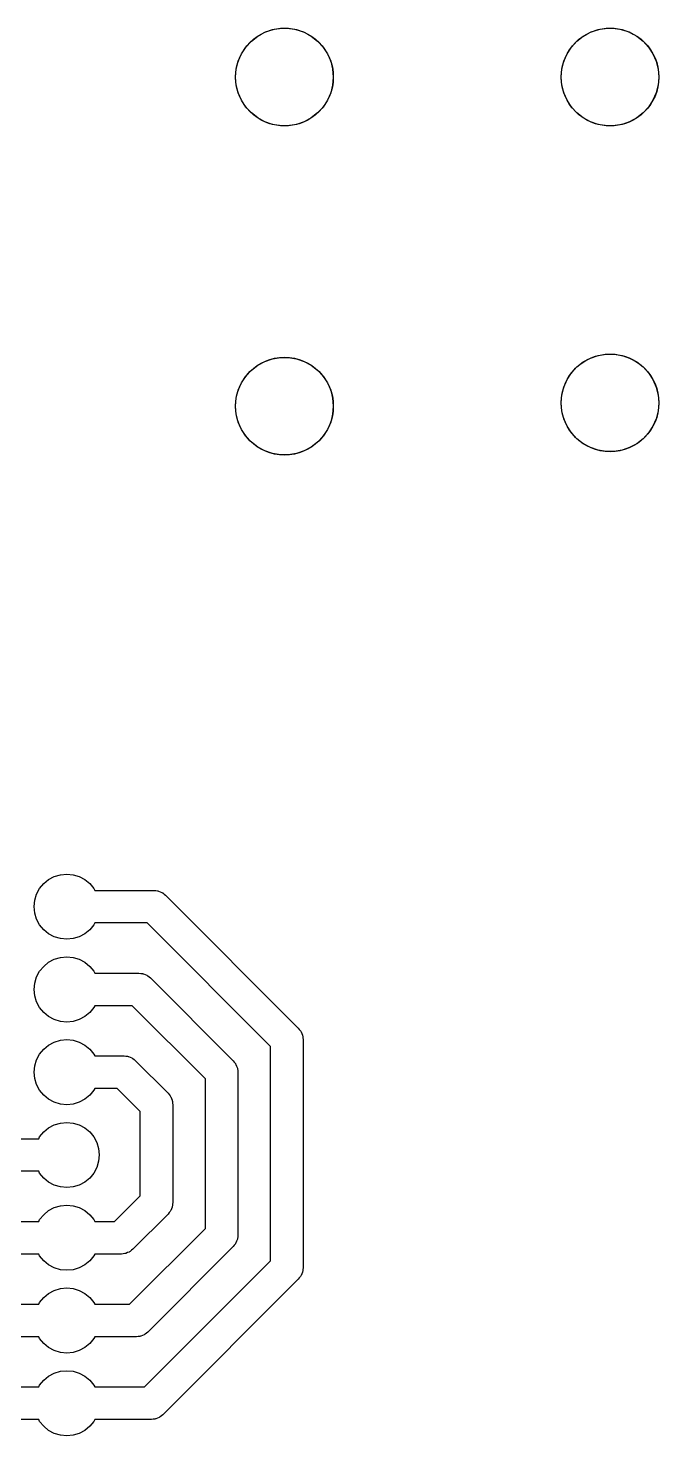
# Model space of a CAD drawing. Extents: x 62 to 248, y -138 to -62.
# Drawn here: x 229.12 to 248.5, y -106.7 to -63.5 of the extents above; entities that cross this region are included whole.
import ezdxf

# ---------------------------------------------------------------- set-up
doc = ezdxf.new("R2010")
doc.units = 0
doc.layers.add('BLACK', color=7, linetype='CONTINUOUS')

msp = doc.modelspace()

# ---------------------------------------------------------------- linework, layer by layer
at = {"layer": 'BLACK', "linetype": 'CONTINUOUS'}
for p, q in [((235.816289, -64.078681), (235.984078, -63.896414)), ((235.984078, -63.896414), (236.179578, -63.74425)), ((236.179578, -63.74425), (236.397457, -63.62634)), ((236.397457, -63.62634), (236.631772, -63.5459)), ((236.631772, -63.5459), (236.876131, -63.505123)), ((236.876131, -63.505123), (237.123869, -63.505123)), ((237.123869, -63.505123), (237.368228, -63.5459)), ((237.368228, -63.5459), (237.602543, -63.62634)), ((237.602543, -63.62634), (237.820422, -63.74425)), ((237.820422, -63.74425), (238.015922, -63.896414)), ((238.015922, -63.896414), (238.183711, -64.078681)), ((245.816289, -64.078681), (245.984078, -63.896414)), ((245.984078, -63.896414), (246.179578, -63.74425)), ((246.179578, -63.74425), (246.397457, -63.62634)), ((246.397457, -63.62634), (246.631772, -63.5459)), ((246.631772, -63.5459), (246.876131, -63.505123)), ((246.876131, -63.505123), (247.123869, -63.505123)), ((247.123869, -63.505123), (247.368228, -63.5459)), ((247.368228, -63.5459), (247.602543, -63.62634)), ((247.602543, -63.62634), (247.820422, -63.74425)), ((247.820422, -63.74425), (248.015922, -63.896414)), ((248.015922, -63.896414), (248.183711, -64.078681)), ((235.581274, -64.512951), (235.680789, -64.286079)), ((235.680789, -64.286079), (235.816289, -64.078681)), ((238.183711, -64.078681), (238.319211, -64.286079)), ((238.319211, -64.286079), (238.418726, -64.512951)), ((245.581274, -64.512951), (245.680789, -64.286079)), ((245.680789, -64.286079), (245.816289, -64.078681)), ((248.183711, -64.078681), (248.319211, -64.286079)), ((248.319211, -64.286079), (248.418726, -64.512951)), ((235.5, -65), (235.520458, -64.753108)), ((235.520458, -64.753108), (235.581274, -64.512951)), ((238.418726, -64.512951), (238.479542, -64.753108)), ((238.479542, -64.753108), (238.5, -65)), ((245.5, -65), (245.520458, -64.753108)), ((245.520458, -64.753108), (245.581274, -64.512951)), ((248.418726, -64.512951), (248.479542, -64.753108)), ((248.479542, -64.753108), (248.5, -65)), ((235.520458, -65.246892), (235.5, -65)), ((238.5, -65), (238.479542, -65.246892)), ((245.520458, -65.246892), (245.5, -65)), ((248.5, -65), (248.479542, -65.246892)), ((235.581274, -65.487049), (235.520458, -65.246892)), ((235.680789, -65.713921), (235.581274, -65.487049)), ((238.418726, -65.487049), (238.319211, -65.713921)), ((238.479542, -65.246892), (238.418726, -65.487049)), ((245.581274, -65.487049), (245.520458, -65.246892)), ((245.680789, -65.713921), (245.581274, -65.487049)), ((248.418726, -65.487049), (248.319211, -65.713921)), ((248.479542, -65.246892), (248.418726, -65.487049)), ((235.816289, -65.921319), (235.680789, -65.713921)), ((235.984078, -66.103586), (235.816289, -65.921319)), ((238.183711, -65.921319), (238.015922, -66.103586)), ((238.319211, -65.713921), (238.183711, -65.921319)), ((245.816289, -65.921319), (245.680789, -65.713921)), ((245.984078, -66.103586), (245.816289, -65.921319)), ((248.183711, -65.921319), (248.015922, -66.103586)), ((248.319211, -65.713921), (248.183711, -65.921319)), ((236.179578, -66.25575), (235.984078, -66.103586)), ((236.397457, -66.37366), (236.179578, -66.25575)), ((236.631772, -66.4541), (236.397457, -66.37366)), ((236.876131, -66.494877), (236.631772, -66.4541)), ((237.123869, -66.494877), (236.876131, -66.494877)), ((237.368228, -66.4541), (237.123869, -66.494877)), ((237.602543, -66.37366), (237.368228, -66.4541)), ((237.820422, -66.25575), (237.602543, -66.37366)), ((238.015922, -66.103586), (237.820422, -66.25575)), ((246.179578, -66.25575), (245.984078, -66.103586)), ((246.397457, -66.37366), (246.179578, -66.25575)), ((246.631772, -66.4541), (246.397457, -66.37366)), ((246.876131, -66.494877), (246.631772, -66.4541)), ((247.123869, -66.494877), (246.876131, -66.494877)), ((247.368228, -66.4541), (247.123869, -66.494877)), ((247.602543, -66.37366), (247.368228, -66.4541)), ((247.820422, -66.25575), (247.602543, -66.37366)), ((248.015922, -66.103586), (247.820422, -66.25575)), ((235.984078, -73.996414), (236.179578, -73.84425)), ((236.179578, -73.84425), (236.397457, -73.72634)), ((236.397457, -73.72634), (236.631772, -73.6459)), ((236.631772, -73.6459), (236.876131, -73.605123)), ((236.876131, -73.605123), (237.123869, -73.605123)), ((237.123869, -73.605123), (237.368228, -73.6459)), ((237.368228, -73.6459), (237.602543, -73.72634)), ((237.602543, -73.72634), (237.820422, -73.84425)), ((237.820422, -73.84425), (238.015922, -73.996414)), ((245.984078, -73.896414), (246.179578, -73.74425)), ((246.179578, -73.74425), (246.397457, -73.62634)), ((246.397457, -73.62634), (246.631772, -73.5459)), ((246.631772, -73.5459), (246.876131, -73.505123)), ((246.876131, -73.505123), (247.123869, -73.505123)), ((247.123869, -73.505123), (247.368228, -73.5459)), ((247.368228, -73.5459), (247.602543, -73.62634)), ((247.602543, -73.62634), (247.820422, -73.74425)), ((247.820422, -73.74425), (248.015922, -73.896414)), ((235.680789, -74.386079), (235.816289, -74.178681)), ((235.816289, -74.178681), (235.984078, -73.996414)), ((238.015922, -73.996414), (238.183711, -74.178681)), ((238.183711, -74.178681), (238.319211, -74.386079)), ((245.581274, -74.512951), (245.680789, -74.286079)), ((245.680789, -74.286079), (245.816289, -74.078681)), ((245.816289, -74.078681), (245.984078, -73.896414)), ((248.015922, -73.896414), (248.183711, -74.078681)), ((248.183711, -74.078681), (248.319211, -74.286079)), ((248.319211, -74.286079), (248.418726, -74.512951)), ((235.520458, -74.853108), (235.581274, -74.612951)), ((235.581274, -74.612951), (235.680789, -74.386079)), ((238.319211, -74.386079), (238.418726, -74.612951)), ((238.418726, -74.612951), (238.479542, -74.853108)), ((245.520458, -74.753108), (245.581274, -74.512951)), ((248.418726, -74.512951), (248.479542, -74.753108)), ((235.5, -75.1), (235.520458, -74.853108)), ((235.520458, -75.346892), (235.5, -75.1)), ((238.479542, -74.853108), (238.5, -75.1)), ((238.5, -75.1), (238.479542, -75.346892)), ((245.5, -75), (245.520458, -74.753108)), ((245.520458, -75.246892), (245.5, -75)), ((248.479542, -74.753108), (248.5, -75)), ((248.5, -75), (248.479542, -75.246892)), ((235.581274, -75.587049), (235.520458, -75.346892)), ((235.680789, -75.813921), (235.581274, -75.587049)), ((238.418726, -75.587049), (238.319211, -75.813921)), ((238.479542, -75.346892), (238.418726, -75.587049)), ((245.581274, -75.487049), (245.520458, -75.246892)), ((245.680789, -75.713921), (245.581274, -75.487049)), ((248.418726, -75.487049), (248.319211, -75.713921)), ((248.479542, -75.246892), (248.418726, -75.487049)), ((235.816289, -76.021319), (235.680789, -75.813921)), ((235.984078, -76.203586), (235.816289, -76.021319)), ((238.183711, -76.021319), (238.015922, -76.203586)), ((238.319211, -75.813921), (238.183711, -76.021319)), ((245.816289, -75.921319), (245.680789, -75.713921)), ((245.984078, -76.103586), (245.816289, -75.921319)), ((248.183711, -75.921319), (248.015922, -76.103586)), ((248.319211, -75.713921), (248.183711, -75.921319)), ((236.179578, -76.35575), (235.984078, -76.203586)), ((236.397457, -76.47366), (236.179578, -76.35575)), ((237.820422, -76.35575), (237.602543, -76.47366)), ((238.015922, -76.203586), (237.820422, -76.35575)), ((246.179578, -76.25575), (245.984078, -76.103586)), ((246.397457, -76.37366), (246.179578, -76.25575)), ((246.631772, -76.4541), (246.397457, -76.37366)), ((246.876131, -76.494877), (246.631772, -76.4541)), ((247.368228, -76.4541), (247.123869, -76.494877)), ((247.602543, -76.37366), (247.368228, -76.4541)), ((247.820422, -76.25575), (247.602543, -76.37366)), ((248.015922, -76.103586), (247.820422, -76.25575)), ((236.631772, -76.5541), (236.397457, -76.47366)), ((236.876131, -76.594877), (236.631772, -76.5541)), ((237.123869, -76.594877), (236.876131, -76.594877)), ((237.368228, -76.5541), (237.123869, -76.594877)), ((237.602543, -76.47366), (237.368228, -76.5541)), ((247.123869, -76.494877), (246.876131, -76.494877)), ((229.47853, -89.90443), (229.602893, -89.752893)), ((229.602893, -89.752893), (229.75443, -89.62853)), ((229.75443, -89.62853), (229.927317, -89.53612)), ((229.927317, -89.53612), (230.11491, -89.479215)), ((230.11491, -89.479215), (230.31, -89.46)), ((230.31, -89.46), (230.50509, -89.479215)), ((230.50509, -89.479215), (230.692683, -89.53612)), ((230.692683, -89.53612), (230.86557, -89.62853)), ((230.86557, -89.62853), (231.017107, -89.752893)), ((231.017107, -89.752893), (231.14147, -89.90443)), ((229.31, -90.46), (229.329215, -90.26491)), ((229.329215, -90.26491), (229.38612, -90.077317)), ((229.38612, -90.077317), (229.47853, -89.90443)), ((231.14147, -89.90443), (231.171173, -89.96)), ((231.171173, -89.96), (232.99, -89.96)), ((232.99, -89.96), (233.042938, -89.967611)), ((233.042938, -89.967611), (233.096283, -89.971427)), ((233.096283, -89.971427), (233.1131, -89.977699)), ((233.1131, -89.977699), (233.130866, -89.980254)), ((233.130866, -89.980254), (233.179516, -90.002471)), ((233.179516, -90.002471), (233.229624, -90.021161)), ((233.229624, -90.021161), (233.24399, -90.031915)), ((233.24399, -90.031915), (233.26032, -90.039373)), ((233.26032, -90.039373), (233.300744, -90.0744)), ((233.300744, -90.0744), (233.343553, -90.106447)), ((233.343553, -90.106447), (237.423553, -94.186446)), ((229.329215, -90.65509), (229.31, -90.46)), ((229.38612, -90.842683), (229.329215, -90.65509)), ((229.47853, -91.01557), (229.38612, -90.842683)), ((229.602893, -91.167107), (229.47853, -91.01557)), ((231.14147, -91.01557), (231.017107, -91.167107)), ((231.171173, -90.96), (231.14147, -91.01557)), ((232.782894, -90.96), (231.171173, -90.96)), ((236.57, -94.747106), (232.782894, -90.96)), ((229.75443, -91.29147), (229.602893, -91.167107)), ((229.927317, -91.38388), (229.75443, -91.29147)), ((230.11491, -91.440785), (229.927317, -91.38388)), ((230.31, -91.46), (230.11491, -91.440785)), ((230.50509, -91.440785), (230.31, -91.46)), ((230.692683, -91.38388), (230.50509, -91.440785)), ((230.86557, -91.29147), (230.692683, -91.38388)), ((231.017107, -91.167107), (230.86557, -91.29147)), ((230.11491, -92.019215), (230.31, -92)), ((230.31, -92), (230.50509, -92.019215)), ((229.38612, -92.617317), (229.47853, -92.44443)), ((229.47853, -92.44443), (229.602893, -92.292893)), ((229.602893, -92.292893), (229.75443, -92.16853)), ((229.75443, -92.16853), (229.927317, -92.07612)), ((229.927317, -92.07612), (230.11491, -92.019215)), ((230.50509, -92.019215), (230.692683, -92.07612)), ((230.692683, -92.07612), (230.86557, -92.16853)), ((230.86557, -92.16853), (231.017107, -92.292893)), ((231.017107, -92.292893), (231.14147, -92.44443)), ((231.14147, -92.44443), (231.171173, -92.5)), ((229.31, -93), (229.329215, -92.80491)), ((229.329215, -92.80491), (229.38612, -92.617317)), ((231.171173, -92.5), (232.53, -92.5)), ((232.53, -92.5), (232.582938, -92.507611)), ((232.582938, -92.507611), (232.636283, -92.511427)), ((232.636283, -92.511427), (232.6531, -92.517699)), ((232.6531, -92.517699), (232.670866, -92.520254)), ((232.670866, -92.520254), (232.719516, -92.542471)), ((232.719516, -92.542471), (232.769624, -92.561161)), ((232.769624, -92.561161), (232.78399, -92.571915)), ((232.78399, -92.571915), (232.80032, -92.579373)), ((232.80032, -92.579373), (232.840744, -92.6144)), ((232.840744, -92.6144), (232.883553, -92.646447)), ((232.883553, -92.646447), (235.423553, -95.186446)), ((229.329215, -93.19509), (229.31, -93)), ((229.38612, -93.382683), (229.329215, -93.19509)), ((229.47853, -93.55557), (229.38612, -93.382683)), ((229.602893, -93.707107), (229.47853, -93.55557)), ((229.75443, -93.83147), (229.602893, -93.707107)), ((231.017107, -93.707107), (230.86557, -93.83147)), ((231.14147, -93.55557), (231.017107, -93.707107)), ((231.171173, -93.5), (231.14147, -93.55557)), ((232.322894, -93.5), (231.171173, -93.5)), ((234.57, -95.747106), (232.322894, -93.5)), ((229.927317, -93.92388), (229.75443, -93.83147)), ((230.11491, -93.980785), (229.927317, -93.92388)), ((230.31, -94), (230.11491, -93.980785)), ((230.50509, -93.980785), (230.31, -94)), ((230.692683, -93.92388), (230.50509, -93.980785)), ((230.86557, -93.83147), (230.692683, -93.92388)), ((229.927317, -94.61612), (230.11491, -94.559215)), ((230.11491, -94.559215), (230.31, -94.54)), ((230.31, -94.54), (230.50509, -94.559215)), ((230.50509, -94.559215), (230.692683, -94.61612)), ((237.423553, -94.186446), (237.455604, -94.229262)), ((237.455604, -94.229262), (237.490627, -94.26968)), ((237.490627, -94.26968), (237.498083, -94.286006)), ((237.498083, -94.286006), (237.508839, -94.300375)), ((237.508839, -94.300375), (237.527529, -94.350485)), ((237.527529, -94.350485), (237.549746, -94.399134)), ((237.549746, -94.399134), (237.5523, -94.416899)), ((237.5523, -94.416899), (237.558573, -94.433717)), ((237.558573, -94.433717), (237.562388, -94.487061)), ((237.562388, -94.487061), (237.57, -94.54)), ((237.57, -94.54), (237.57, -101.54)), ((229.38612, -95.157317), (229.47853, -94.98443)), ((229.47853, -94.98443), (229.602893, -94.832893)), ((229.602893, -94.832893), (229.75443, -94.70853)), ((229.75443, -94.70853), (229.927317, -94.61612)), ((230.692683, -94.61612), (230.86557, -94.70853)), ((230.86557, -94.70853), (231.017107, -94.832893)), ((231.017107, -94.832893), (231.14147, -94.98443)), ((231.14147, -94.98443), (231.171173, -95.04)), ((236.57, -101.332893), (236.57, -94.747106)), ((229.31, -95.54), (229.329215, -95.34491)), ((229.329215, -95.34491), (229.38612, -95.157317)), ((231.171173, -95.04), (232.07, -95.04)), ((232.07, -95.04), (232.122938, -95.047611)), ((232.122938, -95.047611), (232.176283, -95.051427)), ((232.176283, -95.051427), (232.1931, -95.057699)), ((232.1931, -95.057699), (232.210866, -95.060254)), ((232.210866, -95.060254), (232.259516, -95.082471)), ((232.259516, -95.082471), (232.309624, -95.101161)), ((232.309624, -95.101161), (232.32399, -95.111915)), ((232.32399, -95.111915), (232.34032, -95.119373)), ((232.34032, -95.119373), (232.380744, -95.1544)), ((232.380744, -95.1544), (232.423553, -95.186447)), ((232.423553, -95.186447), (233.423554, -96.186447)), ((235.423553, -95.186446), (235.455604, -95.229262)), ((235.455604, -95.229262), (235.490627, -95.26968)), ((235.490627, -95.26968), (235.498083, -95.286006)), ((235.498083, -95.286006), (235.508839, -95.300375)), ((235.508839, -95.300375), (235.527529, -95.350485)), ((235.527529, -95.350485), (235.549746, -95.399134)), ((235.549746, -95.399134), (235.5523, -95.416899)), ((235.5523, -95.416899), (235.558573, -95.433717)), ((235.558573, -95.433717), (235.562388, -95.487061)), ((229.329215, -95.73509), (229.31, -95.54)), ((229.38612, -95.922683), (229.329215, -95.73509)), ((234.57, -100.332893), (234.57, -95.747106)), ((235.562388, -95.487061), (235.57, -95.54)), ((235.57, -95.54), (235.57, -100.54)), ((229.47853, -96.09557), (229.38612, -95.922683)), ((229.602893, -96.247107), (229.47853, -96.09557)), ((229.75443, -96.37147), (229.602893, -96.247107)), ((231.017107, -96.247107), (230.86557, -96.37147)), ((231.14147, -96.09557), (231.017107, -96.247107)), ((231.171173, -96.04), (231.14147, -96.09557)), ((231.862894, -96.04), (231.171173, -96.04)), ((232.57, -96.747106), (231.862894, -96.04)), ((233.423554, -96.186447), (233.455603, -96.229261)), ((233.455603, -96.229261), (233.490627, -96.26968)), ((233.490627, -96.26968), (233.498084, -96.286008)), ((233.498084, -96.286008), (233.508839, -96.300376)), ((233.508839, -96.300376), (233.52753, -96.350487)), ((229.927317, -96.46388), (229.75443, -96.37147)), ((230.11491, -96.520785), (229.927317, -96.46388)), ((230.31, -96.54), (230.11491, -96.520785)), ((230.50509, -96.520785), (230.31, -96.54)), ((230.692683, -96.46388), (230.50509, -96.520785)), ((230.86557, -96.37147), (230.692683, -96.46388)), ((232.57, -99.332893), (232.57, -96.747106)), ((233.52753, -96.350487), (233.549746, -96.399134)), ((233.549746, -96.399134), (233.552299, -96.416895)), ((233.552299, -96.416895), (233.558574, -96.433717)), ((233.558574, -96.433717), (233.562389, -96.48707)), ((233.562389, -96.48707), (233.57, -96.54)), ((233.57, -96.54), (233.57, -99.54)), ((229.75443, -97.24853), (229.927317, -97.15612)), ((229.927317, -97.15612), (230.11491, -97.099215)), ((230.11491, -97.099215), (230.31, -97.08)), ((230.31, -97.08), (230.50509, -97.099215)), ((230.50509, -97.099215), (230.692683, -97.15612)), ((230.692683, -97.15612), (230.86557, -97.24853)), ((225.72, -97.58), (229.448827, -97.58)), ((229.448827, -97.58), (229.47853, -97.52443)), ((229.47853, -97.52443), (229.602893, -97.372893)), ((229.602893, -97.372893), (229.75443, -97.24853)), ((230.86557, -97.24853), (231.017107, -97.372893)), ((231.017107, -97.372893), (231.14147, -97.52443)), ((231.14147, -97.52443), (231.23388, -97.697317)), ((231.23388, -97.697317), (231.290785, -97.88491)), ((231.290785, -97.88491), (231.31, -98.08)), ((231.23388, -98.462683), (231.14147, -98.63557)), ((231.290785, -98.27509), (231.23388, -98.462683)), ((231.31, -98.08), (231.290785, -98.27509)), ((229.448827, -98.58), (225.927107, -98.58)), ((229.47853, -98.63557), (229.448827, -98.58)), ((229.602893, -98.787107), (229.47853, -98.63557)), ((229.75443, -98.91147), (229.602893, -98.787107)), ((229.927317, -99.00388), (229.75443, -98.91147)), ((230.86557, -98.91147), (230.692683, -99.00388)), ((231.017107, -98.787107), (230.86557, -98.91147)), ((231.14147, -98.63557), (231.017107, -98.787107)), ((230.11491, -99.060785), (229.927317, -99.00388)), ((230.31, -99.08), (230.11491, -99.060785)), ((230.50509, -99.060785), (230.31, -99.08)), ((230.692683, -99.00388), (230.50509, -99.060785)), ((231.782894, -100.12), (232.57, -99.332893)), ((229.602893, -99.912893), (229.75443, -99.78853)), ((229.75443, -99.78853), (229.927317, -99.69612)), ((229.927317, -99.69612), (230.11491, -99.639215)), ((230.11491, -99.639215), (230.31, -99.62)), ((230.31, -99.62), (230.50509, -99.639215)), ((230.50509, -99.639215), (230.692683, -99.69612)), ((230.692683, -99.69612), (230.86557, -99.78853)), ((230.86557, -99.78853), (231.017107, -99.912893)), ((233.508839, -99.779624), (233.498084, -99.793991)), ((233.52753, -99.729512), (233.508839, -99.779624)), ((233.549746, -99.680866), (233.52753, -99.729512)), ((233.552299, -99.663104), (233.549746, -99.680866)), ((233.558574, -99.646283), (233.552299, -99.663104)), ((233.562389, -99.592929), (233.558574, -99.646283)), ((233.57, -99.54), (233.562389, -99.592929)), ((226.18, -100.12), (229.448827, -100.12)), ((229.448827, -100.12), (229.47853, -100.06443)), ((229.47853, -100.06443), (229.602893, -99.912893)), ((231.017107, -99.912893), (231.14147, -100.06443)), ((231.14147, -100.06443), (231.171173, -100.12)), ((231.171173, -100.12), (231.782894, -100.12)), ((233.423554, -99.893553), (232.343553, -100.973553)), ((233.455603, -99.850738), (233.423554, -99.893553)), ((233.490627, -99.81032), (233.455603, -99.850738)), ((233.498084, -99.793991), (233.490627, -99.81032)), ((232.242894, -102.66), (234.57, -100.332893)), ((235.558574, -100.646283), (235.552299, -100.663104)), ((235.562389, -100.592929), (235.558574, -100.646283)), ((235.57, -100.54), (235.562389, -100.592929)), ((232.179516, -101.077528), (232.130866, -101.099746)), ((232.229624, -101.058839), (232.179516, -101.077528)), ((232.24399, -101.048084), (232.229624, -101.058839)), ((232.26032, -101.040627), (232.24399, -101.048084)), ((232.300744, -101.005599), (232.26032, -101.040627)), ((232.343553, -100.973553), (232.300744, -101.005599)), ((235.423554, -100.893553), (232.803553, -103.513553)), ((235.455603, -100.850738), (235.423554, -100.893553)), ((235.490627, -100.81032), (235.455603, -100.850738)), ((235.498084, -100.793991), (235.490627, -100.81032)), ((235.508839, -100.779624), (235.498084, -100.793991)), ((235.52753, -100.729512), (235.508839, -100.779624)), ((235.549746, -100.680866), (235.52753, -100.729512)), ((235.552299, -100.663104), (235.549746, -100.680866)), ((229.448827, -101.12), (226.387107, -101.12)), ((229.47853, -101.17557), (229.448827, -101.12)), ((229.602893, -101.327107), (229.47853, -101.17557)), ((229.75443, -101.45147), (229.602893, -101.327107)), ((229.927317, -101.54388), (229.75443, -101.45147)), ((230.86557, -101.45147), (230.692683, -101.54388)), ((231.017107, -101.327107), (230.86557, -101.45147)), ((231.14147, -101.17557), (231.017107, -101.327107)), ((231.171173, -101.12), (231.14147, -101.17557)), ((231.99, -101.12), (231.171173, -101.12)), ((232.042938, -101.112388), (231.99, -101.12)), ((232.096283, -101.108573), (232.042938, -101.112388)), ((232.1131, -101.1023), (232.096283, -101.108573)), ((232.130866, -101.099746), (232.1131, -101.1023)), ((232.702894, -105.2), (236.57, -101.332893)), ((230.11491, -101.600785), (229.927317, -101.54388)), ((230.31, -101.62), (230.11491, -101.600785)), ((230.50509, -101.600785), (230.31, -101.62)), ((230.692683, -101.54388), (230.50509, -101.600785)), ((237.423553, -101.893554), (233.263553, -106.053553)), ((237.455604, -101.850737), (237.423553, -101.893554)), ((237.490627, -101.81032), (237.455604, -101.850737)), ((237.498083, -101.793993), (237.490627, -101.81032)), ((237.508839, -101.779625), (237.498083, -101.793993)), ((237.527529, -101.729514), (237.508839, -101.779625)), ((237.549746, -101.680866), (237.527529, -101.729514)), ((237.5523, -101.6631), (237.549746, -101.680866)), ((237.558573, -101.646283), (237.5523, -101.6631)), ((237.562388, -101.592938), (237.558573, -101.646283)), ((237.57, -101.54), (237.562388, -101.592938)), ((229.602893, -102.452893), (229.75443, -102.32853)), ((229.75443, -102.32853), (229.927317, -102.23612)), ((229.927317, -102.23612), (230.11491, -102.179215)), ((230.11491, -102.179215), (230.31, -102.16)), ((230.31, -102.16), (230.50509, -102.179215)), ((230.50509, -102.179215), (230.692683, -102.23612)), ((230.692683, -102.23612), (230.86557, -102.32853)), ((230.86557, -102.32853), (231.017107, -102.452893)), ((227.04, -102.66), (229.448827, -102.66)), ((229.448827, -102.66), (229.47853, -102.60443)), ((229.47853, -102.60443), (229.602893, -102.452893)), ((231.017107, -102.452893), (231.14147, -102.60443)), ((231.14147, -102.60443), (231.171173, -102.66)), ((231.171173, -102.66), (232.242894, -102.66)), ((229.448827, -103.66), (227.247107, -103.66)), ((229.47853, -103.71557), (229.448827, -103.66)), ((231.171173, -103.66), (231.14147, -103.71557)), ((232.45, -103.66), (231.171173, -103.66)), ((232.502938, -103.652388), (232.45, -103.66)), ((232.556283, -103.648573), (232.502938, -103.652388)), ((232.5731, -103.6423), (232.556283, -103.648573)), ((232.590866, -103.639746), (232.5731, -103.6423)), ((232.639516, -103.617528), (232.590866, -103.639746)), ((232.689624, -103.598839), (232.639516, -103.617528)), ((232.70399, -103.588084), (232.689624, -103.598839)), ((232.72032, -103.580627), (232.70399, -103.588084)), ((232.760744, -103.545599), (232.72032, -103.580627)), ((232.803553, -103.513553), (232.760744, -103.545599)), ((229.602893, -103.867107), (229.47853, -103.71557)), ((229.75443, -103.99147), (229.602893, -103.867107)), ((229.927317, -104.08388), (229.75443, -103.99147)), ((230.11491, -104.140785), (229.927317, -104.08388)), ((230.692683, -104.08388), (230.50509, -104.140785)), ((230.86557, -103.99147), (230.692683, -104.08388)), ((231.017107, -103.867107), (230.86557, -103.99147)), ((231.14147, -103.71557), (231.017107, -103.867107)), ((230.31, -104.16), (230.11491, -104.140785)), ((230.50509, -104.140785), (230.31, -104.16)), ((229.602893, -104.992893), (229.75443, -104.86853)), ((229.75443, -104.86853), (229.927317, -104.77612)), ((229.927317, -104.77612), (230.11491, -104.719215)), ((230.11491, -104.719215), (230.31, -104.7)), ((230.31, -104.7), (230.50509, -104.719215)), ((230.50509, -104.719215), (230.692683, -104.77612)), ((230.692683, -104.77612), (230.86557, -104.86853)), ((230.86557, -104.86853), (231.017107, -104.992893)), ((227.6, -105.2), (229.448827, -105.2)), ((229.448827, -105.2), (229.47853, -105.14443)), ((229.47853, -105.14443), (229.602893, -104.992893)), ((231.017107, -104.992893), (231.14147, -105.14443)), ((231.14147, -105.14443), (231.171173, -105.2)), ((231.171173, -105.2), (232.702894, -105.2)), ((229.448827, -106.2), (227.807107, -106.2)), ((229.47853, -106.25557), (229.448827, -106.2)), ((229.602893, -106.407107), (229.47853, -106.25557)), ((231.14147, -106.25557), (231.017107, -106.407107)), ((231.171173, -106.2), (231.14147, -106.25557)), ((232.91, -106.2), (231.171173, -106.2)), ((232.962938, -106.192388), (232.91, -106.2)), ((233.016283, -106.188573), (232.962938, -106.192388)), ((233.0331, -106.1823), (233.016283, -106.188573)), ((233.050866, -106.179746), (233.0331, -106.1823)), ((233.099516, -106.157528), (233.050866, -106.179746)), ((233.149624, -106.138839), (233.099516, -106.157528)), ((233.16399, -106.128084), (233.149624, -106.138839)), ((233.18032, -106.120627), (233.16399, -106.128084)), ((233.220744, -106.085599), (233.18032, -106.120627)), ((233.263553, -106.053553), (233.220744, -106.085599)), ((229.75443, -106.53147), (229.602893, -106.407107)), ((229.927317, -106.62388), (229.75443, -106.53147)), ((230.11491, -106.680785), (229.927317, -106.62388)), ((230.31, -106.7), (230.11491, -106.680785)), ((230.50509, -106.680785), (230.31, -106.7)), ((230.692683, -106.62388), (230.50509, -106.680785)), ((230.86557, -106.53147), (230.692683, -106.62388)), ((231.017107, -106.407107), (230.86557, -106.53147))]:
    msp.add_line(p, q, dxfattribs=at)
at = {"layer": 'BLACK'}
for centre in [(237, -65), (247, -65), (237, -75.1), (247, -75)]:
    msp.add_circle(centre, 1.5, dxfattribs=at)

doc.saveas('drawing.dxf')
